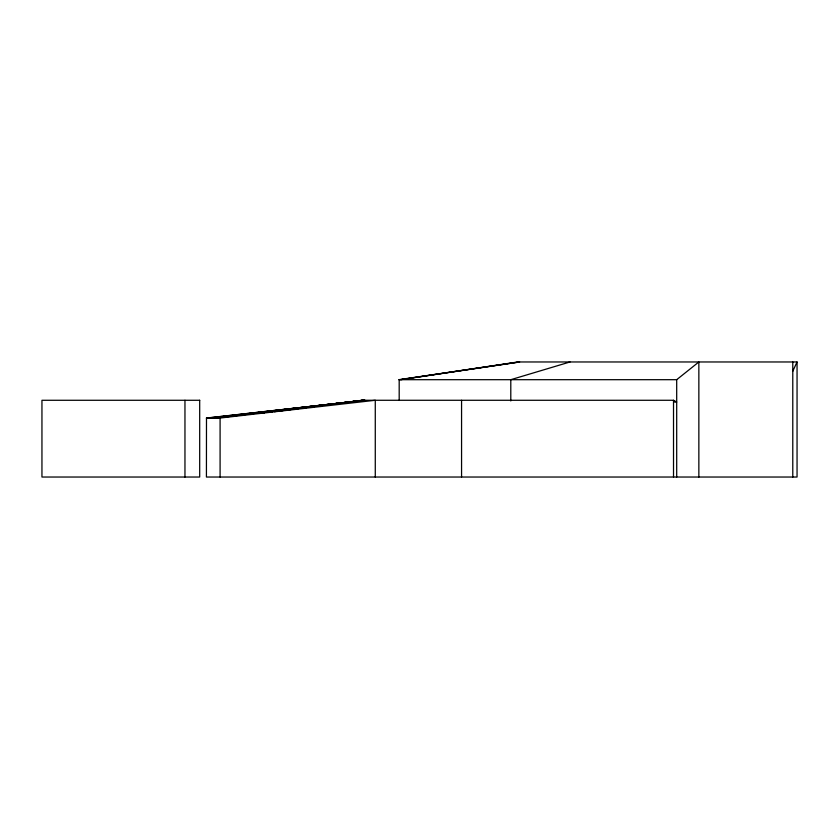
<?xml version="1.0" encoding="UTF-8"?>
<svg xmlns="http://www.w3.org/2000/svg" width="839" height="839" viewBox="0 0 839 839"><rect width="100%" height="100%" fill="white"/><g stroke="black" fill="none" stroke-linecap="round" stroke-linejoin="round"><path stroke-width="1.26" d="M698.856 477.034L698.856 361.966L676.695 379.689L676.695 477.034M792.687 371.415L797.05 361.966L517.841 361.966L400.486 379.689L519.624 361.966L398.787 379.689L676.695 379.689M570.006 361.966L510.794 379.689L510.794 400.948M261.527 413.228L264.107 412.893M267.977 412.4L271.857 411.897M274.437 411.571L362.228 400.276L673.518 400.276L676.695 402.017L674.556 402.017M261.653 413.228L264.243 412.893M268.134 412.4L272.014 411.897M274.605 411.571L278.496 411.068M281.086 410.743L362.7 400.276M216.514 418.042L219.115 417.728M221.685 417.413L363.287 400.276L211.019 418.042L363.885 400.276M207.642 418.042L364.483 400.276M797.05 361.966L797.05 477.034L206.425 477.034L206.488 418.042L220.091 418.042L375.274 400.276L375.274 477.034M206.404 418.042L365.08 400.276M792.782 361.966L792.782 477.034M673.518 400.276L673.518 477.034M461.565 400.276L461.565 477.034M399.186 379.689L399.186 400.455M220.091 418.042L220.091 477.034M184.958 400.276L184.958 477.034M199.692 400.276L41.95 400.276L41.95 477.034L199.692 477.034L199.692 400.276"/></g></svg>
